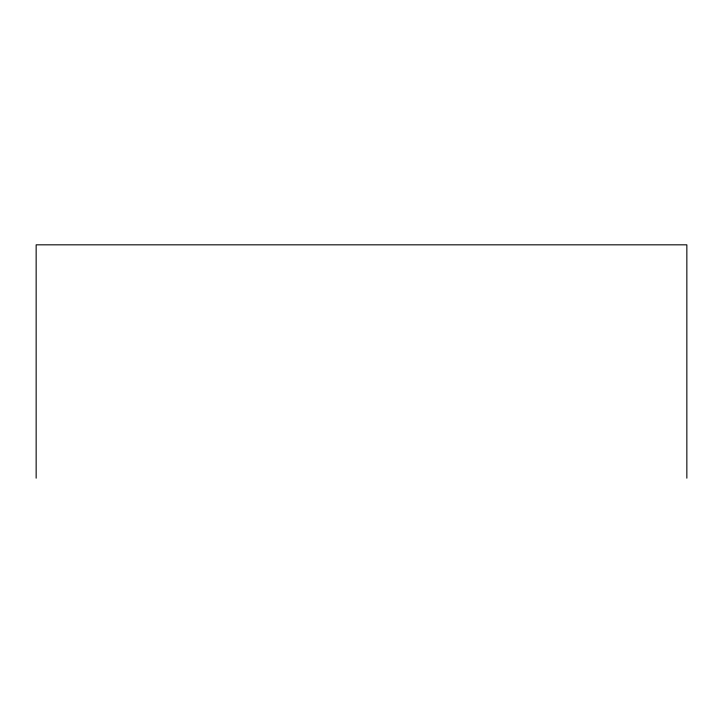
<?xml version="1.0" encoding="UTF-8"?>
<svg xmlns="http://www.w3.org/2000/svg" width="723" height="723" viewBox="0 0 723 723"><rect width="100%" height="100%" fill="white"/><g stroke="black" fill="none" stroke-linecap="round" stroke-linejoin="round"><path stroke-width="1.08" d="M686.85 478.174L686.85 244.826L36.15 244.826L36.15 478.174"/></g></svg>
